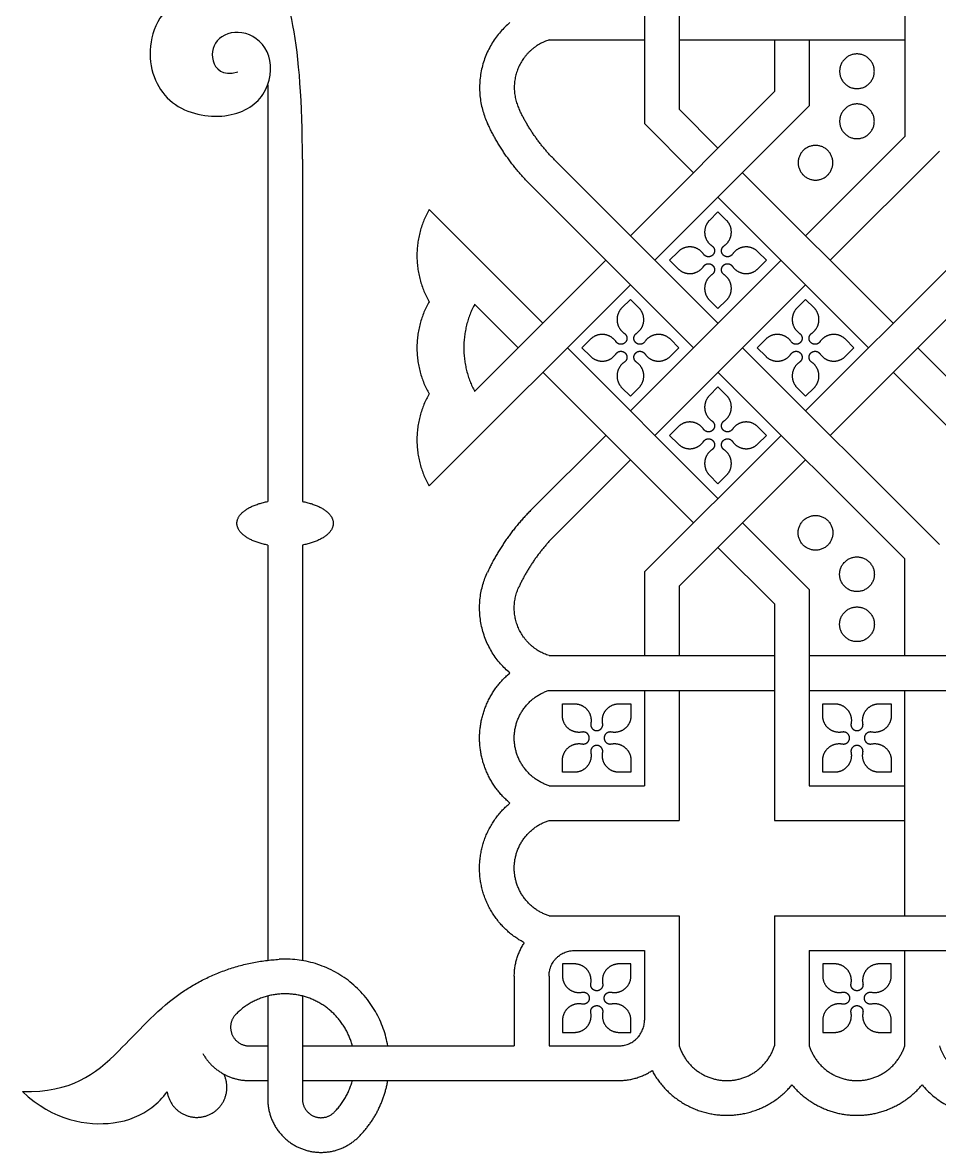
# Model space of a CAD drawing. Header units: millimetres. Extents: x -117 to 119, y -123 to 112.
# Drawn here: x 41.21 to 61.26, y 66.89 to 91.61 of the extents above; entities that cross this region are included whole.
import ezdxf

# ---------------------------------------------------------------- set-up
doc = ezdxf.new("R2010")
doc.units = ezdxf.units.MM
doc.header["$MEASUREMENT"] = 0
doc.layers.add('Layer 03', color=5, linetype='Continuous')

msp = doc.modelspace()

# ---------------------------------------------------------------- linework, layer by layer
at = {"layer": 'Layer 03'}
for p, q in [((55.569, 94.832), (55.569, 89.71)), ((54.81, 94.073), (54.81, 89.396)), ((60.501, 94.073), (60.501, 89.112)), ((52.723, 91.227), (54.81, 91.227)), ((55.569, 91.227), (60.501, 91.227)), ((57.655, 91.227), (57.655, 90.097)), ((58.414, 91.227), (58.414, 89.783)), ((46.573, 90.248), (46.573, 81.13)), ((57.655, 90.097), (54.503, 86.945)), ((58.414, 89.783), (55.04, 86.409)), ((55.882, 88.324), (54.81, 89.396)), ((60.501, 89.112), (58.334, 86.945)), ((61.259, 88.798), (58.87, 86.409)), ((47.332, 88.616), (47.332, 81.13)), ((56.418, 85.03), (52.856, 88.593)), ((55.882, 84.493), (52.319, 88.056)), ((59.712, 84.493), (56.418, 87.787)), ((52.588, 85.03), (50.101, 87.517)), ((56.418, 87.467), (56.232, 87.281)), ((56.605, 87.281), (56.418, 87.467)), ((55.546, 86.595), (55.359, 86.409)), ((57.477, 86.409), (57.291, 86.595)), ((53.967, 86.409), (51.097, 83.539)), ((57.797, 86.409), (54.503, 83.115)), ((55.359, 86.409), (55.546, 86.222)), ((57.291, 86.222), (57.477, 86.409)), ((61.514, 86.295), (58.334, 83.115)), ((54.503, 85.872), (50.101, 81.47)), ((58.334, 85.872), (55.04, 82.578)), ((54.503, 85.552), (54.317, 85.366)), ((54.689, 85.366), (54.503, 85.552)), ((56.232, 85.536), (56.418, 85.35)), ((56.418, 85.35), (56.605, 85.536)), ((58.334, 85.552), (58.147, 85.366)), ((58.52, 85.366), (58.334, 85.552)), ((61.829, 85.537), (58.87, 82.578)), ((52.051, 84.493), (51.097, 85.447)), ((53.63, 84.68), (53.444, 84.493)), ((55.562, 84.493), (55.376, 84.68)), ((57.461, 84.68), (57.275, 84.493)), ((59.392, 84.493), (59.206, 84.68)), ((56.418, 81.2), (53.125, 84.493)), ((53.444, 84.493), (53.63, 84.307)), ((55.376, 84.307), (55.562, 84.493)), ((61.259, 80.189), (56.955, 84.493)), ((57.275, 84.493), (57.461, 84.307)), ((59.206, 84.307), (59.392, 84.493)), ((55.882, 80.663), (52.588, 83.957)), ((60.501, 79.874), (56.418, 83.957)), ((61.514, 82.691), (60.249, 83.957)), ((54.317, 83.621), (54.503, 83.434)), ((54.503, 83.434), (54.689, 83.621)), ((56.418, 83.637), (56.232, 83.451)), ((56.605, 83.451), (56.418, 83.637)), ((58.147, 83.621), (58.334, 83.434)), ((58.334, 83.434), (58.52, 83.621)), ((53.967, 82.578), (52.319, 80.931)), ((57.797, 82.578), (54.81, 79.591)), ((55.546, 82.764), (55.359, 82.578)), ((55.359, 82.578), (55.546, 82.392)), ((57.477, 82.578), (57.291, 82.764)), ((57.291, 82.392), (57.477, 82.578)), ((54.503, 82.042), (52.856, 80.394)), ((56.232, 81.705), (56.418, 81.519)), ((56.418, 81.519), (56.605, 81.705)), ((58.414, 79.204), (56.955, 80.663)), ((46.573, 80.177), (46.573, 71.095)), ((47.332, 80.177), (47.332, 71.088)), ((57.655, 78.89), (56.418, 80.126)), ((60.501, 77.759), (60.501, 79.874)), ((54.81, 79.591), (54.81, 77.759)), ((55.569, 79.277), (55.569, 77.759)), ((58.414, 79.204), (58.414, 74.914)), ((57.655, 78.89), (57.655, 74.155)), ((52.723, 77.759), (57.655, 77.759)), ((58.414, 77.759), (63.883, 77.759)), ((52.723, 77), (57.655, 77)), ((54.81, 77), (54.81, 74.914)), ((55.569, 77), (55.569, 74.155)), ((58.414, 77), (63.568, 77)), ((60.501, 72.068), (60.501, 77)), ((53.018, 76.443), (53.018, 76.706)), ((53.018, 76.706), (53.281, 76.706)), ((54.252, 76.706), (54.515, 76.706)), ((54.515, 76.706), (54.515, 76.443)), ((58.709, 76.443), (58.709, 76.706)), ((58.709, 76.706), (58.972, 76.706)), ((59.943, 76.706), (60.206, 76.706)), ((60.206, 76.706), (60.206, 76.443)), ((53.018, 75.208), (53.018, 75.472)), ((54.515, 75.472), (54.515, 75.208)), ((58.709, 75.208), (58.709, 75.472)), ((60.206, 75.472), (60.206, 75.208)), ((53.281, 75.208), (53.018, 75.208)), ((54.515, 75.208), (54.252, 75.208)), ((58.972, 75.208), (58.709, 75.208)), ((60.206, 75.208), (59.943, 75.208)), ((52.723, 74.914), (54.81, 74.914)), ((58.414, 74.914), (60.501, 74.914)), ((52.723, 74.155), (55.569, 74.155)), ((57.655, 74.155), (60.501, 74.155)), ((52.723, 72.068), (55.569, 72.068)), ((55.569, 72.068), (55.569, 69.223)), ((57.655, 72.068), (62.777, 72.068)), ((57.655, 72.068), (57.655, 69.223)), ((53.284, 71.31), (54.81, 71.31)), ((54.81, 71.31), (54.81, 69.784)), ((58.414, 71.31), (58.414, 69.223)), ((58.414, 71.31), (63.091, 71.31)), ((60.501, 69.223), (60.501, 71.31)), ((53.281, 71.015), (53.018, 71.015)), ((53.018, 71.015), (53.018, 70.752)), ((54.515, 71.015), (54.252, 71.015)), ((54.515, 70.752), (54.515, 71.015)), ((58.972, 71.015), (58.709, 71.015)), ((58.709, 71.015), (58.709, 70.752)), ((60.206, 71.015), (59.943, 71.015)), ((60.206, 70.752), (60.206, 71.015)), ((51.964, 70.749), (51.964, 69.223)), ((52.723, 70.749), (52.723, 69.223)), ((46.573, 70.313), (46.573, 68.058)), ((47.332, 70.313), (47.332, 68.058)), ((53.018, 69.781), (53.018, 69.518)), ((54.515, 69.518), (54.515, 69.781)), ((58.709, 69.781), (58.709, 69.518)), ((60.206, 69.518), (60.206, 69.781)), ((53.018, 69.518), (53.281, 69.518)), ((54.252, 69.518), (54.515, 69.518)), ((58.709, 69.518), (58.972, 69.518)), ((59.943, 69.518), (60.206, 69.518)), ((46.167, 69.223), (46.573, 69.223)), ((47.332, 69.223), (51.964, 69.223)), ((52.723, 69.223), (54.249, 69.223)), ((46.167, 68.464), (46.573, 68.464)), ((47.332, 68.464), (54.249, 68.464))]:
    msp.add_line(p, q, dxfattribs=at)
for points in [[(56.418, 88.86), (55.569, 89.71)], [(60.249, 85.03), (56.955, 88.324)], [(61.829, 83.45), (60.785, 84.493)], [(58.334, 82.042), (55.569, 79.277)]]:
    msp.add_lwpolyline(points, dxfattribs=at)
for points in [[(47.332, 88.616), (47.332, 91.146), (46.723, 93.561), (45.004, 95.239), (42.817, 95.641), (41.588, 96.637), (41.605, 98.085), (42.125, 98.55)], [(44.874, 92.171), (44.26, 91.999), (43.789, 90.957), (44.36, 89.687), (45.716, 89.445), (46.593, 89.956), (46.719, 90.955), (46.099, 91.481), (45.427, 91.324), (45.278, 90.764), (45.573, 90.429), (45.916, 90.529)]]:
    msp.add_open_spline(points, degree=3, dxfattribs=at)
for points, weights in [([(51.869, 91.607), (50.777, 90.693), (51.378, 89.402)], [1, 0.793137417378, 1]), ([(52.856, 88.593), (52.361, 89.087), (52.066, 89.722)], [1, 0.984741546134, 1]), ([(52.319, 88.056), (51.73, 88.646), (51.378, 89.402)], [1, 0.984741727587, 1]), ([(50.101, 87.517), (49.529, 86.509), (50.101, 85.501)], [1, 0.869538439126, 1]), ([(50.101, 85.501), (49.529, 84.493), (50.101, 83.486)], [1, 0.869538439126, 1]), ([(51.097, 85.447), (50.591, 84.493), (51.097, 83.539)], [1, 0.883462291434, 1]), ([(50.101, 83.486), (49.529, 82.478), (50.101, 81.47)], [1, 0.869538439126, 1]), ([(52.319, 80.931), (51.73, 80.341), (51.378, 79.585)], [1, 0.984741727379, 1]), ([(52.856, 80.394), (52.361, 79.899), (52.066, 79.265)], [1, 0.984741546134, 1]), ([(51.869, 77.38), (50.777, 78.294), (51.378, 79.585)], [1, 0.793138783204, 1]), ([(51.964, 70.749), (51.964, 71.146), (52.183, 71.477)], [1, 0.957633463923, 1]), ([(52.723, 70.749), (52.723, 71.31), (53.284, 71.31)], [1, 0.707106781187, 1]), ([(44.599, 70.326), (45.595, 71.046), (46.822, 71.116)], [1, 0.959850691704, 1]), ([(49.197, 69.223), (48.857, 71.233), (46.822, 71.116)], [1, 0.744977165536, 1]), ([(54.249, 69.223), (54.81, 69.223), (54.81, 69.784)], [1, 0.707106781187, 1]), ([(45.151, 69.059), (45.484, 68.464), (46.167, 68.464)], [1, 0.862991827217, 1]), ([(48.025, 67.771), (48.318, 68.063), (48.422, 68.464)], [1, 0.964735621401, 1]), ([(48.562, 67.234), (49.076, 67.748), (49.197, 68.464)], [1, 0.952645596638, 1]), ([(54.249, 68.464), (54.646, 68.464), (54.977, 68.683)], [1, 0.957633463923, 1]), ([(60.88, 68.369), (62.002, 67.028), (63.407, 68.069)], [1, 0.72774698468, 1])]:
    msp.add_rational_spline(points, weights, degree=2, dxfattribs=at)
for points, weights, knots in [([(52.723, 91.227), (52.253, 91.076), (52.055, 90.623), (51.857, 90.17), (52.066, 89.722)], [1, 0.911593333452, 1, 0.911593333452, 1], [0, 0, 0, 2.448095, 2.448095, 4.89619, 4.89619, 4.89619]), ([(59.837, 90.542), (59.837, 90.163), (59.457, 90.163), (59.078, 90.163), (59.078, 90.542), (59.078, 90.921), (59.457, 90.921), (59.837, 90.921), (59.837, 90.542)], [1, 0.707106781187, 1, 0.707106781187, 1, 0.707106781187, 1, 0.707106781187, 1], [0, 0, 0, 1.570796, 1.570796, 3.141593, 3.141593, 4.712389, 4.712389, 6.283185, 6.283185, 6.283185]), ([(59.837, 89.448), (59.837, 89.068), (59.457, 89.068), (59.078, 89.068), (59.078, 89.448), (59.078, 89.827), (59.457, 89.827), (59.837, 89.827), (59.837, 89.448)], [1, 0.707106781187, 1, 0.707106781187, 1, 0.707106781187, 1, 0.707106781187, 1], [0, 0, 0, 1.570796, 1.570796, 3.141593, 3.141593, 4.712389, 4.712389, 6.283185, 6.283185, 6.283185]), ([(58.93, 88.541), (58.93, 88.162), (58.551, 88.162), (58.171, 88.162), (58.171, 88.541), (58.171, 88.92), (58.551, 88.92), (58.93, 88.92), (58.93, 88.541)], [1, 0.707106781187, 1, 0.707106781187, 1, 0.707106781187, 1, 0.707106781187, 1], [0, 0, 0, 1.570796, 1.570796, 3.141593, 3.141593, 4.712389, 4.712389, 6.283185, 6.283185, 6.283185]), ([(56.232, 87.281), (56.112, 87.161), (56.128, 86.991), (56.144, 86.821), (56.285, 86.725)], [1, 0.904863889332, 1, 0.904863889332, 1], [31.693684, 31.693684, 31.693684, 32.50269, 32.50269, 33.311695, 33.311695, 33.311695]), ([(56.552, 86.725), (56.693, 86.821), (56.709, 86.991), (56.725, 87.161), (56.605, 87.281)], [1, 0.904863889332, 1, 0.904863889332, 1], [28.739447, 28.739447, 28.739447, 29.548452, 29.548452, 30.357457, 30.357457, 30.357457]), ([(56.102, 86.542), (56.006, 86.683), (55.836, 86.699), (55.666, 86.715), (55.546, 86.595)], [1, 0.904854530768, 1, 0.904854530768, 1], [34.487142, 34.487142, 34.487142, 35.296228, 35.296228, 36.105314, 36.105314, 36.105314]), ([(56.285, 86.725), (56.336, 86.69), (56.342, 86.629), (56.348, 86.567), (56.304, 86.523), (56.26, 86.479), (56.198, 86.485), (56.137, 86.491), (56.102, 86.542)], [1, 0.904841645653, 1, 0.904841645653, 1, 0.904841645653, 1, 0.904841645653, 1], [33.311695, 33.311695, 33.311695, 33.605557, 33.605557, 33.899418, 33.899418, 34.19328, 34.19328, 34.487142, 34.487142, 34.487142]), ([(56.735, 86.542), (56.7, 86.491), (56.638, 86.485), (56.577, 86.479), (56.533, 86.523), (56.489, 86.567), (56.495, 86.629), (56.501, 86.69), (56.552, 86.725)], [1, 0.904841645653, 1, 0.904841645653, 1, 0.904841645653, 1, 0.904841645653, 1], [27.564, 27.564, 27.564, 27.857861, 27.857861, 28.151723, 28.151723, 28.445585, 28.445585, 28.739447, 28.739447, 28.739447]), ([(57.291, 86.595), (57.17, 86.715), (57.001, 86.699), (56.831, 86.683), (56.735, 86.542)], [1, 0.904854530768, 1, 0.904854530768, 1], [25.945827, 25.945827, 25.945827, 26.754913, 26.754913, 27.564, 27.564, 27.564]), ([(55.546, 86.222), (55.666, 86.102), (55.836, 86.118), (56.006, 86.134), (56.102, 86.275)], [1, 0.904854530768, 1, 0.904854530768, 1], [37.441541, 37.441541, 37.441541, 38.250627, 38.250627, 39.059714, 39.059714, 39.059714]), ([(56.102, 86.275), (56.137, 86.326), (56.198, 86.332), (56.26, 86.338), (56.304, 86.294), (56.348, 86.25), (56.342, 86.188), (56.336, 86.127), (56.285, 86.092)], [1, 0.904841645653, 1, 0.904841645653, 1, 0.904841645653, 1, 0.904841645653, 1], [39.059714, 39.059714, 39.059714, 39.353575, 39.353575, 39.647437, 39.647437, 39.941299, 39.941299, 40.235161, 40.235161, 40.235161]), ([(56.552, 86.092), (56.501, 86.127), (56.495, 86.188), (56.489, 86.25), (56.533, 86.294), (56.577, 86.338), (56.638, 86.332), (56.7, 86.326), (56.735, 86.275)], [1, 0.904841645653, 1, 0.904841645653, 1, 0.904841645653, 1, 0.904841645653, 1], [21.815981, 21.815981, 21.815981, 22.109843, 22.109843, 22.403704, 22.403704, 22.697566, 22.697566, 22.991428, 22.991428, 22.991428]), ([(56.735, 86.275), (56.831, 86.134), (57.001, 86.118), (57.17, 86.102), (57.291, 86.222)], [1, 0.904854530768, 1, 0.904854530768, 1], [22.991428, 22.991428, 22.991428, 23.800514, 23.800514, 24.6096, 24.6096, 24.6096]), ([(56.285, 86.092), (56.144, 85.996), (56.128, 85.826), (56.112, 85.656), (56.232, 85.536)], [1, 0.904863889332, 1, 0.904863889332, 1], [40.235161, 40.235161, 40.235161, 41.044166, 41.044166, 41.853171, 41.853171, 41.853171]), ([(56.605, 85.536), (56.725, 85.656), (56.709, 85.826), (56.693, 85.996), (56.552, 86.092)], [1, 0.904863889332, 1, 0.904863889332, 1], [20.19797, 20.19797, 20.19797, 21.006976, 21.006976, 21.815981, 21.815981, 21.815981]), ([(54.317, 85.366), (54.196, 85.246), (54.212, 85.076), (54.228, 84.906), (54.369, 84.81)], [1, 0.904863889332, 1, 0.904863889332, 1], [31.693684, 31.693684, 31.693684, 32.50269, 32.50269, 33.311695, 33.311695, 33.311695]), ([(54.637, 84.81), (54.778, 84.906), (54.794, 85.076), (54.81, 85.246), (54.689, 85.366)], [1, 0.904863889332, 1, 0.904863889332, 1], [28.739447, 28.739447, 28.739447, 29.548452, 29.548452, 30.357457, 30.357457, 30.357457]), ([(58.147, 85.366), (58.027, 85.246), (58.043, 85.076), (58.059, 84.906), (58.2, 84.81)], [1, 0.904863889332, 1, 0.904863889332, 1], [31.693684, 31.693684, 31.693684, 32.50269, 32.50269, 33.311695, 33.311695, 33.311695]), ([(58.467, 84.81), (58.608, 84.906), (58.624, 85.076), (58.64, 85.246), (58.52, 85.366)], [1, 0.904863889332, 1, 0.904863889332, 1], [28.739447, 28.739447, 28.739447, 29.548452, 29.548452, 30.357457, 30.357457, 30.357457]), ([(54.187, 84.627), (54.091, 84.768), (53.921, 84.784), (53.751, 84.8), (53.63, 84.68)], [1, 0.904854530768, 1, 0.904854530768, 1], [34.487142, 34.487142, 34.487142, 35.296228, 35.296228, 36.105314, 36.105314, 36.105314]), ([(54.369, 84.81), (54.421, 84.775), (54.427, 84.713), (54.432, 84.652), (54.389, 84.608), (54.345, 84.564), (54.283, 84.57), (54.221, 84.576), (54.187, 84.627)], [1, 0.904841645654, 1, 0.904841645654, 1, 0.904841645654, 1, 0.904841645654, 1], [33.311695, 33.311695, 33.311695, 33.605557, 33.605557, 33.899418, 33.899418, 34.19328, 34.19328, 34.487142, 34.487142, 34.487142]), ([(54.82, 84.627), (54.785, 84.576), (54.723, 84.57), (54.662, 84.564), (54.618, 84.608), (54.574, 84.652), (54.58, 84.713), (54.586, 84.775), (54.637, 84.81)], [1, 0.904841645653, 1, 0.904841645653, 1, 0.904841645653, 1, 0.904841645653, 1], [27.564, 27.564, 27.564, 27.857861, 27.857861, 28.151723, 28.151723, 28.445585, 28.445585, 28.739447, 28.739447, 28.739447]), ([(55.376, 84.68), (55.255, 84.8), (55.085, 84.784), (54.916, 84.768), (54.82, 84.627)], [1, 0.904854530768, 1, 0.904854530768, 1], [25.945827, 25.945827, 25.945827, 26.754913, 26.754913, 27.564, 27.564, 27.564]), ([(58.017, 84.627), (57.921, 84.768), (57.751, 84.784), (57.581, 84.8), (57.461, 84.68)], [1, 0.904854530768, 1, 0.904854530768, 1], [34.487142, 34.487142, 34.487142, 35.296228, 35.296228, 36.105314, 36.105314, 36.105314]), ([(58.2, 84.81), (58.251, 84.775), (58.257, 84.713), (58.263, 84.652), (58.219, 84.608), (58.175, 84.564), (58.113, 84.57), (58.052, 84.576), (58.017, 84.627)], [1, 0.904841645654, 1, 0.904841645654, 1, 0.904841645654, 1, 0.904841645654, 1], [33.311695, 33.311695, 33.311695, 33.605557, 33.605557, 33.899418, 33.899418, 34.19328, 34.19328, 34.487142, 34.487142, 34.487142]), ([(58.65, 84.627), (58.615, 84.576), (58.554, 84.57), (58.492, 84.564), (58.448, 84.608), (58.404, 84.652), (58.41, 84.713), (58.416, 84.775), (58.467, 84.81)], [1, 0.904841645653, 1, 0.904841645653, 1, 0.904841645653, 1, 0.904841645653, 1], [27.564, 27.564, 27.564, 27.857861, 27.857861, 28.151723, 28.151723, 28.445585, 28.445585, 28.739447, 28.739447, 28.739447]), ([(59.206, 84.68), (59.086, 84.8), (58.916, 84.784), (58.746, 84.768), (58.65, 84.627)], [1, 0.904854530768, 1, 0.904854530768, 1], [25.945827, 25.945827, 25.945827, 26.754913, 26.754913, 27.564, 27.564, 27.564]), ([(53.63, 84.307), (53.751, 84.187), (53.921, 84.203), (54.091, 84.219), (54.187, 84.36)], [1, 0.904854530768, 1, 0.904854530768, 1], [37.441541, 37.441541, 37.441541, 38.250627, 38.250627, 39.059714, 39.059714, 39.059714]), ([(54.187, 84.36), (54.221, 84.411), (54.283, 84.417), (54.345, 84.423), (54.389, 84.379), (54.432, 84.335), (54.427, 84.273), (54.421, 84.212), (54.369, 84.177)], [1, 0.904841645654, 1, 0.904841645654, 1, 0.904841645654, 1, 0.904841645654, 1], [39.059714, 39.059714, 39.059714, 39.353575, 39.353575, 39.647437, 39.647437, 39.941299, 39.941299, 40.235161, 40.235161, 40.235161]), ([(54.637, 84.177), (54.586, 84.212), (54.58, 84.273), (54.574, 84.335), (54.618, 84.379), (54.662, 84.423), (54.723, 84.417), (54.785, 84.411), (54.82, 84.36)], [1, 0.904841645654, 1, 0.904841645654, 1, 0.904841645654, 1, 0.904841645654, 1], [21.815981, 21.815981, 21.815981, 22.109843, 22.109843, 22.403704, 22.403704, 22.697566, 22.697566, 22.991428, 22.991428, 22.991428]), ([(54.82, 84.36), (54.916, 84.219), (55.085, 84.203), (55.255, 84.187), (55.376, 84.307)], [1, 0.904854530768, 1, 0.904854530768, 1], [22.991428, 22.991428, 22.991428, 23.800514, 23.800514, 24.6096, 24.6096, 24.6096]), ([(57.461, 84.307), (57.581, 84.187), (57.751, 84.203), (57.921, 84.219), (58.017, 84.36)], [1, 0.904854530768, 1, 0.904854530768, 1], [37.441541, 37.441541, 37.441541, 38.250627, 38.250627, 39.059714, 39.059714, 39.059714]), ([(58.017, 84.36), (58.052, 84.411), (58.113, 84.417), (58.175, 84.423), (58.219, 84.379), (58.263, 84.335), (58.257, 84.273), (58.251, 84.212), (58.2, 84.177)], [1, 0.904841645654, 1, 0.904841645654, 1, 0.904841645654, 1, 0.904841645654, 1], [39.059714, 39.059714, 39.059714, 39.353575, 39.353575, 39.647437, 39.647437, 39.941299, 39.941299, 40.235161, 40.235161, 40.235161]), ([(58.467, 84.177), (58.416, 84.212), (58.41, 84.273), (58.404, 84.335), (58.448, 84.379), (58.492, 84.423), (58.554, 84.417), (58.615, 84.411), (58.65, 84.36)], [1, 0.904841645653, 1, 0.904841645653, 1, 0.904841645653, 1, 0.904841645653, 1], [21.815981, 21.815981, 21.815981, 22.109843, 22.109843, 22.403704, 22.403704, 22.697566, 22.697566, 22.991428, 22.991428, 22.991428]), ([(58.65, 84.36), (58.746, 84.219), (58.916, 84.203), (59.086, 84.187), (59.206, 84.307)], [1, 0.904854530768, 1, 0.904854530768, 1], [22.991428, 22.991428, 22.991428, 23.800514, 23.800514, 24.6096, 24.6096, 24.6096]), ([(54.369, 84.177), (54.228, 84.081), (54.212, 83.911), (54.196, 83.741), (54.317, 83.621)], [1, 0.904863889332, 1, 0.904863889332, 1], [40.235161, 40.235161, 40.235161, 41.044166, 41.044166, 41.853171, 41.853171, 41.853171]), ([(54.689, 83.621), (54.81, 83.741), (54.794, 83.911), (54.778, 84.081), (54.637, 84.177)], [1, 0.904863889332, 1, 0.904863889332, 1], [20.19797, 20.19797, 20.19797, 21.006976, 21.006976, 21.815981, 21.815981, 21.815981]), ([(58.2, 84.177), (58.059, 84.081), (58.043, 83.911), (58.027, 83.741), (58.147, 83.621)], [1, 0.904863889332, 1, 0.904863889332, 1], [40.235161, 40.235161, 40.235161, 41.044166, 41.044166, 41.853171, 41.853171, 41.853171]), ([(58.52, 83.621), (58.64, 83.741), (58.624, 83.911), (58.608, 84.081), (58.467, 84.177)], [1, 0.904863889332, 1, 0.904863889332, 1], [20.19797, 20.19797, 20.19797, 21.006976, 21.006976, 21.815981, 21.815981, 21.815981]), ([(56.232, 83.451), (56.112, 83.33), (56.128, 83.161), (56.144, 82.991), (56.285, 82.895)], [1, 0.904863889332, 1, 0.904863889332, 1], [31.693684, 31.693684, 31.693684, 32.50269, 32.50269, 33.311695, 33.311695, 33.311695]), ([(56.552, 82.895), (56.693, 82.991), (56.709, 83.161), (56.725, 83.33), (56.605, 83.451)], [1, 0.904863889332, 1, 0.904863889332, 1], [28.739447, 28.739447, 28.739447, 29.548452, 29.548452, 30.357457, 30.357457, 30.357457]), ([(56.102, 82.712), (56.006, 82.853), (55.836, 82.869), (55.666, 82.885), (55.546, 82.764)], [1, 0.904854530768, 1, 0.904854530768, 1], [34.487142, 34.487142, 34.487142, 35.296228, 35.296228, 36.105314, 36.105314, 36.105314]), ([(56.285, 82.895), (56.336, 82.86), (56.342, 82.798), (56.348, 82.737), (56.304, 82.693), (56.26, 82.649), (56.198, 82.655), (56.137, 82.661), (56.102, 82.712)], [1, 0.904841645653, 1, 0.904841645653, 1, 0.904841645653, 1, 0.904841645653, 1], [33.311695, 33.311695, 33.311695, 33.605557, 33.605557, 33.899418, 33.899418, 34.19328, 34.19328, 34.487142, 34.487142, 34.487142]), ([(56.735, 82.712), (56.7, 82.661), (56.638, 82.655), (56.577, 82.649), (56.533, 82.693), (56.489, 82.737), (56.495, 82.798), (56.501, 82.86), (56.552, 82.895)], [1, 0.904841645653, 1, 0.904841645653, 1, 0.904841645653, 1, 0.904841645653, 1], [27.564, 27.564, 27.564, 27.857861, 27.857861, 28.151723, 28.151723, 28.445585, 28.445585, 28.739447, 28.739447, 28.739447]), ([(57.291, 82.764), (57.17, 82.885), (57.001, 82.869), (56.831, 82.853), (56.735, 82.712)], [1, 0.904854530768, 1, 0.904854530768, 1], [25.945827, 25.945827, 25.945827, 26.754913, 26.754913, 27.564, 27.564, 27.564]), ([(55.546, 82.392), (55.666, 82.271), (55.836, 82.287), (56.006, 82.303), (56.102, 82.445)], [1, 0.904854530768, 1, 0.904854530768, 1], [37.441541, 37.441541, 37.441541, 38.250627, 38.250627, 39.059714, 39.059714, 39.059714]), ([(56.102, 82.445), (56.137, 82.496), (56.198, 82.502), (56.26, 82.507), (56.304, 82.464), (56.348, 82.42), (56.342, 82.358), (56.336, 82.296), (56.285, 82.262)], [1, 0.904841645653, 1, 0.904841645653, 1, 0.904841645653, 1, 0.904841645653, 1], [39.059714, 39.059714, 39.059714, 39.353575, 39.353575, 39.647437, 39.647437, 39.941299, 39.941299, 40.235161, 40.235161, 40.235161]), ([(56.552, 82.262), (56.501, 82.296), (56.495, 82.358), (56.489, 82.42), (56.533, 82.464), (56.577, 82.507), (56.638, 82.502), (56.7, 82.496), (56.735, 82.445)], [1, 0.904841645653, 1, 0.904841645653, 1, 0.904841645653, 1, 0.904841645653, 1], [21.815981, 21.815981, 21.815981, 22.109843, 22.109843, 22.403704, 22.403704, 22.697566, 22.697566, 22.991428, 22.991428, 22.991428]), ([(56.735, 82.445), (56.831, 82.303), (57.001, 82.287), (57.17, 82.271), (57.291, 82.392)], [1, 0.904854530768, 1, 0.904854530768, 1], [22.991428, 22.991428, 22.991428, 23.800514, 23.800514, 24.6096, 24.6096, 24.6096]), ([(56.285, 82.262), (56.144, 82.166), (56.128, 81.996), (56.112, 81.826), (56.232, 81.705)], [1, 0.904863889332, 1, 0.904863889332, 1], [40.235161, 40.235161, 40.235161, 41.044166, 41.044166, 41.853171, 41.853171, 41.853171]), ([(56.605, 81.705), (56.725, 81.826), (56.709, 81.996), (56.693, 82.166), (56.552, 82.262)], [1, 0.904863889332, 1, 0.904863889332, 1], [20.19797, 20.19797, 20.19797, 21.006976, 21.006976, 21.815981, 21.815981, 21.815981]), ([(46.573, 80.177), (45.899, 80.303), (45.899, 80.654), (45.899, 81.004), (46.573, 81.13)], [0.891777063673, 0.77873542937, 1, 0.77873542937, 0.891777063673], [8.238129, 8.238129, 8.238129, 9.424778, 9.424778, 10.611427, 10.611427, 10.611427]), ([(47.332, 81.13), (48.006, 81.004), (48.006, 80.654), (48.006, 80.303), (47.332, 80.177)], [0.891777063673, 0.77873542937, 1, 0.77873542937, 0.891777063673], [5.096536, 5.096536, 5.096536, 6.283185, 6.283185, 7.469835, 7.469835, 7.469835]), ([(58.93, 80.446), (58.93, 80.825), (58.551, 80.825), (58.171, 80.825), (58.171, 80.446), (58.171, 80.066), (58.551, 80.066), (58.93, 80.066), (58.93, 80.446)], [1, 0.707106781187, 1, 0.707106781187, 1, 0.707106781187, 1, 0.707106781187, 1], [0, 0, 0, 1.570796, 1.570796, 3.141593, 3.141593, 4.712389, 4.712389, 6.283185, 6.283185, 6.283185]), ([(59.837, 79.539), (59.837, 79.919), (59.457, 79.919), (59.078, 79.919), (59.078, 79.539), (59.078, 79.16), (59.457, 79.16), (59.837, 79.16), (59.837, 79.539)], [1, 0.707106781187, 1, 0.707106781187, 1, 0.707106781187, 1, 0.707106781187, 1], [0, 0, 0, 1.570796, 1.570796, 3.141593, 3.141593, 4.712389, 4.712389, 6.283185, 6.283185, 6.283185]), ([(52.723, 77.759), (52.253, 77.911), (52.055, 78.364), (51.857, 78.817), (52.066, 79.265)], [1, 0.911594131794, 1, 0.911594131794, 1], [0, 0, 0, 2.448084, 2.448084, 4.896168, 4.896168, 4.896168]), ([(59.837, 78.445), (59.837, 78.824), (59.457, 78.824), (59.078, 78.824), (59.078, 78.445), (59.078, 78.065), (59.457, 78.065), (59.837, 78.065), (59.837, 78.445)], [1, 0.707106781187, 1, 0.707106781187, 1, 0.707106781187, 1, 0.707106781187, 1], [0, 0, 0, 1.570796, 1.570796, 3.141593, 3.141593, 4.712389, 4.712389, 6.283185, 6.283185, 6.283185]), ([(51.869, 74.534), (51.205, 75.091), (51.205, 75.957), (51.205, 76.824), (51.869, 77.38)], [1, 0.905997839944, 1, 0.905997839944, 1], [1.11212, 1.11212, 1.11212, 3.637718, 3.637718, 6.163316, 6.163316, 6.163316]), ([(52.723, 74.914), (51.963, 75.159), (51.963, 75.957), (51.963, 76.756), (52.723, 77)], [1, 0.808308952404, 1, 0.808308952404, 1], [0, 0, 0, 3.637718, 3.637718, 7.275437, 7.275437, 7.275437]), ([(53.281, 76.706), (53.452, 76.706), (53.56, 76.575), (53.669, 76.443), (53.637, 76.276)], [1, 0.904854530768, 1, 0.904854530768, 1], [37.441541, 37.441541, 37.441541, 38.250627, 38.250627, 39.059714, 39.059714, 39.059714]), ([(53.896, 76.276), (53.864, 76.443), (53.973, 76.575), (54.081, 76.706), (54.252, 76.706)], [1, 0.904863889332, 1, 0.904863889332, 1], [40.235161, 40.235161, 40.235161, 41.044166, 41.044166, 41.853171, 41.853171, 41.853171]), ([(58.972, 76.706), (59.142, 76.706), (59.251, 76.575), (59.36, 76.443), (59.328, 76.276)], [1, 0.904854530768, 1, 0.904854530768, 1], [37.441541, 37.441541, 37.441541, 38.250627, 38.250627, 39.059714, 39.059714, 39.059714]), ([(59.587, 76.276), (59.555, 76.443), (59.664, 76.575), (59.772, 76.706), (59.943, 76.706)], [1, 0.904863889332, 1, 0.904863889332, 1], [40.235161, 40.235161, 40.235161, 41.044166, 41.044166, 41.853171, 41.853171, 41.853171]), ([(53.448, 76.087), (53.281, 76.055), (53.149, 76.163), (53.018, 76.272), (53.018, 76.443)], [1, 0.904854530768, 1, 0.904854530768, 1], [34.487142, 34.487142, 34.487142, 35.296228, 35.296228, 36.105314, 36.105314, 36.105314]), ([(54.515, 76.443), (54.515, 76.272), (54.384, 76.163), (54.253, 76.055), (54.085, 76.087)], [1, 0.904863889332, 1, 0.904863889332, 1], [20.19797, 20.19797, 20.19797, 21.006976, 21.006976, 21.815981, 21.815981, 21.815981]), ([(59.139, 76.087), (58.971, 76.055), (58.84, 76.163), (58.709, 76.272), (58.709, 76.443)], [1, 0.904854530768, 1, 0.904854530768, 1], [34.487142, 34.487142, 34.487142, 35.296228, 35.296228, 36.105314, 36.105314, 36.105314]), ([(60.206, 76.443), (60.206, 76.272), (60.075, 76.163), (59.943, 76.055), (59.776, 76.087)], [1, 0.904863889332, 1, 0.904863889332, 1], [20.19797, 20.19797, 20.19797, 21.006976, 21.006976, 21.815981, 21.815981, 21.815981]), ([(53.637, 76.276), (53.626, 76.215), (53.665, 76.167), (53.705, 76.119), (53.767, 76.119), (53.829, 76.119), (53.868, 76.167), (53.908, 76.215), (53.896, 76.276)], [1, 0.904841645654, 1, 0.904841645654, 1, 0.904841645654, 1, 0.904841645654, 1], [39.059714, 39.059714, 39.059714, 39.353575, 39.353575, 39.647437, 39.647437, 39.941299, 39.941299, 40.235161, 40.235161, 40.235161]), ([(59.328, 76.276), (59.316, 76.215), (59.356, 76.167), (59.395, 76.119), (59.457, 76.119), (59.519, 76.119), (59.559, 76.167), (59.598, 76.215), (59.587, 76.276)], [1, 0.904841645653, 1, 0.904841645653, 1, 0.904841645653, 1, 0.904841645653, 1], [39.059714, 39.059714, 39.059714, 39.353575, 39.353575, 39.647437, 39.647437, 39.941299, 39.941299, 40.235161, 40.235161, 40.235161]), ([(53.448, 75.828), (53.509, 75.816), (53.557, 75.856), (53.604, 75.895), (53.604, 75.957), (53.604, 76.019), (53.557, 76.059), (53.509, 76.098), (53.448, 76.087)], [1, 0.904841645654, 1, 0.904841645654, 1, 0.904841645654, 1, 0.904841645654, 1], [33.311695, 33.311695, 33.311695, 33.605557, 33.605557, 33.899418, 33.899418, 34.19328, 34.19328, 34.487142, 34.487142, 34.487142]), ([(54.085, 76.087), (54.024, 76.098), (53.976, 76.059), (53.929, 76.019), (53.929, 75.957), (53.929, 75.895), (53.976, 75.856), (54.024, 75.816), (54.085, 75.828)], [1, 0.904841645654, 1, 0.904841645654, 1, 0.904841645654, 1, 0.904841645654, 1], [21.815981, 21.815981, 21.815981, 22.109843, 22.109843, 22.403704, 22.403704, 22.697566, 22.697566, 22.991428, 22.991428, 22.991428]), ([(59.139, 75.828), (59.2, 75.816), (59.248, 75.856), (59.295, 75.895), (59.295, 75.957), (59.295, 76.019), (59.248, 76.059), (59.2, 76.098), (59.139, 76.087)], [1, 0.904841645654, 1, 0.904841645654, 1, 0.904841645654, 1, 0.904841645654, 1], [33.311695, 33.311695, 33.311695, 33.605557, 33.605557, 33.899418, 33.899418, 34.19328, 34.19328, 34.487142, 34.487142, 34.487142]), ([(59.776, 76.087), (59.715, 76.098), (59.667, 76.059), (59.619, 76.019), (59.619, 75.957), (59.619, 75.895), (59.667, 75.856), (59.715, 75.816), (59.776, 75.828)], [1, 0.904841645654, 1, 0.904841645654, 1, 0.904841645654, 1, 0.904841645654, 1], [21.815981, 21.815981, 21.815981, 22.109843, 22.109843, 22.403704, 22.403704, 22.697566, 22.697566, 22.991428, 22.991428, 22.991428]), ([(53.018, 75.472), (53.018, 75.642), (53.149, 75.751), (53.281, 75.86), (53.448, 75.828)], [1, 0.904863889332, 1, 0.904863889332, 1], [31.693684, 31.693684, 31.693684, 32.50269, 32.50269, 33.311695, 33.311695, 33.311695]), ([(53.637, 75.639), (53.669, 75.471), (53.56, 75.34), (53.452, 75.208), (53.281, 75.208)], [1, 0.904863889332, 1, 0.904863889332, 1], [28.739447, 28.739447, 28.739447, 29.548452, 29.548452, 30.357457, 30.357457, 30.357457]), ([(53.896, 75.639), (53.908, 75.7), (53.868, 75.747), (53.829, 75.795), (53.767, 75.795), (53.705, 75.795), (53.665, 75.747), (53.626, 75.7), (53.637, 75.639)], [1, 0.904841645653, 1, 0.904841645653, 1, 0.904841645653, 1, 0.904841645653, 1], [27.564, 27.564, 27.564, 27.857861, 27.857861, 28.151723, 28.151723, 28.445585, 28.445585, 28.739447, 28.739447, 28.739447]), ([(54.252, 75.208), (54.081, 75.208), (53.973, 75.34), (53.864, 75.471), (53.896, 75.639)], [1, 0.904854530768, 1, 0.904854530768, 1], [25.945827, 25.945827, 25.945827, 26.754913, 26.754913, 27.564, 27.564, 27.564]), ([(54.085, 75.828), (54.253, 75.86), (54.384, 75.751), (54.515, 75.642), (54.515, 75.472)], [1, 0.904854530768, 1, 0.904854530768, 1], [22.991428, 22.991428, 22.991428, 23.800514, 23.800514, 24.6096, 24.6096, 24.6096]), ([(58.709, 75.472), (58.709, 75.642), (58.84, 75.751), (58.971, 75.86), (59.139, 75.828)], [1, 0.904863889332, 1, 0.904863889332, 1], [31.693684, 31.693684, 31.693684, 32.50269, 32.50269, 33.311695, 33.311695, 33.311695]), ([(59.328, 75.639), (59.36, 75.471), (59.251, 75.34), (59.142, 75.208), (58.972, 75.208)], [1, 0.904863889332, 1, 0.904863889332, 1], [28.739447, 28.739447, 28.739447, 29.548452, 29.548452, 30.357457, 30.357457, 30.357457]), ([(59.587, 75.639), (59.598, 75.7), (59.559, 75.747), (59.519, 75.795), (59.457, 75.795), (59.395, 75.795), (59.356, 75.747), (59.316, 75.7), (59.328, 75.639)], [1, 0.904841645653, 1, 0.904841645653, 1, 0.904841645653, 1, 0.904841645653, 1], [27.564, 27.564, 27.564, 27.857861, 27.857861, 28.151723, 28.151723, 28.445585, 28.445585, 28.739447, 28.739447, 28.739447]), ([(59.943, 75.208), (59.772, 75.208), (59.664, 75.34), (59.555, 75.471), (59.587, 75.639)], [1, 0.904854530768, 1, 0.904854530768, 1], [25.945827, 25.945827, 25.945827, 26.754913, 26.754913, 27.564, 27.564, 27.564]), ([(59.776, 75.828), (59.943, 75.86), (60.075, 75.751), (60.206, 75.642), (60.206, 75.472)], [1, 0.904854530768, 1, 0.904854530768, 1], [22.991428, 22.991428, 22.991428, 23.800514, 23.800514, 24.6096, 24.6096, 24.6096]), ([(52.183, 71.477), (51.315, 71.942), (51.214, 72.922), (51.114, 73.902), (51.869, 74.534)], [1, 0.883155390716, 1, 0.883155390716, 1], [1.235401, 1.235401, 1.235401, 6.009767, 6.009767, 10.784132, 10.784132, 10.784132]), ([(52.723, 72.068), (51.963, 72.313), (51.963, 73.112), (51.963, 73.91), (52.723, 74.155)], [1, 0.808308952404, 1, 0.808308952404, 1], [0, 0, 0, 3.637718, 3.637718, 7.275437, 7.275437, 7.275437]), ([(53.637, 70.585), (53.669, 70.752), (53.56, 70.884), (53.452, 71.015), (53.281, 71.015)], [1, 0.904863889332, 1, 0.904863889332, 1], [28.739447, 28.739447, 28.739447, 29.548452, 29.548452, 30.357457, 30.357457, 30.357457]), ([(54.252, 71.015), (54.081, 71.015), (53.973, 70.884), (53.864, 70.752), (53.896, 70.585)], [1, 0.904854530768, 1, 0.904854530768, 1], [25.945827, 25.945827, 25.945827, 26.754913, 26.754913, 27.564, 27.564, 27.564]), ([(59.328, 70.585), (59.36, 70.752), (59.251, 70.884), (59.142, 71.015), (58.972, 71.015)], [1, 0.904863889332, 1, 0.904863889332, 1], [28.739447, 28.739447, 28.739447, 29.548452, 29.548452, 30.357457, 30.357457, 30.357457]), ([(59.943, 71.015), (59.772, 71.015), (59.664, 70.884), (59.555, 70.752), (59.587, 70.585)], [1, 0.904854530768, 1, 0.904854530768, 1], [25.945827, 25.945827, 25.945827, 26.754913, 26.754913, 27.564, 27.564, 27.564]), ([(53.018, 70.752), (53.018, 70.581), (53.149, 70.473), (53.281, 70.364), (53.448, 70.396)], [1, 0.904863889332, 1, 0.904863889332, 1], [31.693684, 31.693684, 31.693684, 32.50269, 32.50269, 33.311695, 33.311695, 33.311695]), ([(54.085, 70.396), (54.253, 70.364), (54.384, 70.473), (54.515, 70.581), (54.515, 70.752)], [1, 0.904854530768, 1, 0.904854530768, 1], [22.991428, 22.991428, 22.991428, 23.800514, 23.800514, 24.6096, 24.6096, 24.6096]), ([(58.709, 70.752), (58.709, 70.581), (58.84, 70.473), (58.971, 70.364), (59.139, 70.396)], [1, 0.904863889332, 1, 0.904863889332, 1], [31.693684, 31.693684, 31.693684, 32.50269, 32.50269, 33.311695, 33.311695, 33.311695]), ([(59.776, 70.396), (59.943, 70.364), (60.075, 70.473), (60.206, 70.581), (60.206, 70.752)], [1, 0.904854530768, 1, 0.904854530768, 1], [22.991428, 22.991428, 22.991428, 23.800514, 23.800514, 24.6096, 24.6096, 24.6096]), ([(53.896, 70.585), (53.908, 70.524), (53.868, 70.476), (53.829, 70.428), (53.767, 70.428), (53.705, 70.428), (53.665, 70.476), (53.626, 70.524), (53.637, 70.585)], [1, 0.904841645653, 1, 0.904841645653, 1, 0.904841645653, 1, 0.904841645653, 1], [27.564, 27.564, 27.564, 27.857861, 27.857861, 28.151723, 28.151723, 28.445585, 28.445585, 28.739447, 28.739447, 28.739447]), ([(59.587, 70.585), (59.598, 70.524), (59.559, 70.476), (59.519, 70.428), (59.457, 70.428), (59.395, 70.428), (59.356, 70.476), (59.316, 70.524), (59.328, 70.585)], [1, 0.904841645653, 1, 0.904841645653, 1, 0.904841645653, 1, 0.904841645653, 1], [27.564, 27.564, 27.564, 27.857861, 27.857861, 28.151723, 28.151723, 28.445585, 28.445585, 28.739447, 28.739447, 28.739447]), ([(48.422, 69.223), (48.201, 70.076), (47.352, 70.308), (46.502, 70.54), (45.879, 69.917)], [1, 0.864883323245, 1, 0.864883323245, 1], [39.215193, 39.215193, 39.215193, 45.525735, 45.525735, 51.836276, 51.836276, 51.836276]), ([(53.448, 70.396), (53.509, 70.407), (53.557, 70.368), (53.604, 70.328), (53.604, 70.266), (53.604, 70.204), (53.557, 70.165), (53.509, 70.125), (53.448, 70.137)], [1, 0.904841645653, 1, 0.904841645653, 1, 0.904841645653, 1, 0.904841645653, 1], [33.311695, 33.311695, 33.311695, 33.605557, 33.605557, 33.899418, 33.899418, 34.19328, 34.19328, 34.487142, 34.487142, 34.487142]), ([(54.085, 70.137), (54.024, 70.125), (53.976, 70.165), (53.929, 70.204), (53.929, 70.266), (53.929, 70.328), (53.976, 70.368), (54.024, 70.407), (54.085, 70.396)], [1, 0.904841645653, 1, 0.904841645653, 1, 0.904841645653, 1, 0.904841645653, 1], [21.815981, 21.815981, 21.815981, 22.109843, 22.109843, 22.403704, 22.403704, 22.697566, 22.697566, 22.991428, 22.991428, 22.991428]), ([(59.139, 70.396), (59.2, 70.407), (59.248, 70.368), (59.295, 70.328), (59.295, 70.266), (59.295, 70.204), (59.248, 70.165), (59.2, 70.125), (59.139, 70.137)], [1, 0.904841645653, 1, 0.904841645653, 1, 0.904841645653, 1, 0.904841645653, 1], [33.311695, 33.311695, 33.311695, 33.605557, 33.605557, 33.899418, 33.899418, 34.19328, 34.19328, 34.487142, 34.487142, 34.487142]), ([(59.776, 70.137), (59.715, 70.125), (59.667, 70.165), (59.619, 70.204), (59.619, 70.266), (59.619, 70.328), (59.667, 70.368), (59.715, 70.407), (59.776, 70.396)], [1, 0.904841645653, 1, 0.904841645653, 1, 0.904841645653, 1, 0.904841645653, 1], [21.815981, 21.815981, 21.815981, 22.109843, 22.109843, 22.403704, 22.403704, 22.697566, 22.697566, 22.991428, 22.991428, 22.991428]), ([(53.448, 70.137), (53.281, 70.169), (53.149, 70.06), (53.018, 69.951), (53.018, 69.781)], [1, 0.904854530768, 1, 0.904854530768, 1], [34.487142, 34.487142, 34.487142, 35.296228, 35.296228, 36.105314, 36.105314, 36.105314]), ([(53.281, 69.518), (53.452, 69.518), (53.56, 69.649), (53.669, 69.78), (53.637, 69.948)], [1, 0.904854530768, 1, 0.904854530768, 1], [37.441541, 37.441541, 37.441541, 38.250627, 38.250627, 39.059714, 39.059714, 39.059714]), ([(53.637, 69.948), (53.626, 70.009), (53.665, 70.057), (53.705, 70.104), (53.767, 70.104), (53.829, 70.104), (53.868, 70.057), (53.908, 70.009), (53.896, 69.948)], [1, 0.904841645654, 1, 0.904841645654, 1, 0.904841645654, 1, 0.904841645654, 1], [39.059714, 39.059714, 39.059714, 39.353575, 39.353575, 39.647437, 39.647437, 39.941299, 39.941299, 40.235161, 40.235161, 40.235161]), ([(53.896, 69.948), (53.864, 69.78), (53.973, 69.649), (54.081, 69.518), (54.252, 69.518)], [1, 0.904863889332, 1, 0.904863889332, 1], [40.235161, 40.235161, 40.235161, 41.044166, 41.044166, 41.853171, 41.853171, 41.853171]), ([(54.515, 69.781), (54.515, 69.951), (54.384, 70.06), (54.253, 70.169), (54.085, 70.137)], [1, 0.904863889332, 1, 0.904863889332, 1], [20.19797, 20.19797, 20.19797, 21.006976, 21.006976, 21.815981, 21.815981, 21.815981]), ([(59.139, 70.137), (58.971, 70.169), (58.84, 70.06), (58.709, 69.951), (58.709, 69.781)], [1, 0.904854530768, 1, 0.904854530768, 1], [34.487142, 34.487142, 34.487142, 35.296228, 35.296228, 36.105314, 36.105314, 36.105314]), ([(58.972, 69.518), (59.142, 69.518), (59.251, 69.649), (59.36, 69.78), (59.328, 69.948)], [1, 0.904854530768, 1, 0.904854530768, 1], [37.441541, 37.441541, 37.441541, 38.250627, 38.250627, 39.059714, 39.059714, 39.059714]), ([(59.328, 69.948), (59.316, 70.009), (59.356, 70.057), (59.395, 70.104), (59.457, 70.104), (59.519, 70.104), (59.559, 70.057), (59.598, 70.009), (59.587, 69.948)], [1, 0.904841645653, 1, 0.904841645653, 1, 0.904841645653, 1, 0.904841645653, 1], [39.059714, 39.059714, 39.059714, 39.353575, 39.353575, 39.647437, 39.647437, 39.941299, 39.941299, 40.235161, 40.235161, 40.235161]), ([(59.587, 69.948), (59.555, 69.78), (59.664, 69.649), (59.772, 69.518), (59.943, 69.518)], [1, 0.904863889332, 1, 0.904863889332, 1], [40.235161, 40.235161, 40.235161, 41.044166, 41.044166, 41.853171, 41.853171, 41.853171]), ([(60.206, 69.781), (60.206, 69.951), (60.075, 70.06), (59.943, 70.169), (59.776, 70.137)], [1, 0.904863889332, 1, 0.904863889332, 1], [20.19797, 20.19797, 20.19797, 21.006976, 21.006976, 21.815981, 21.815981, 21.815981]), ([(45.879, 69.917), (45.687, 69.725), (45.791, 69.474), (45.895, 69.223), (46.167, 69.223)], [1, 0.831469612303, 1, 0.831469612303, 1], [0, 0, 0, 1.261822, 1.261822, 2.523644, 2.523644, 2.523644]), ([(55.569, 69.223), (55.814, 68.463), (56.612, 68.463), (57.41, 68.463), (57.655, 69.223)], [1, 0.808308952404, 1, 0.808308952404, 1], [0, 0, 0, 3.637718, 3.637718, 7.275437, 7.275437, 7.275437]), ([(58.414, 69.223), (58.659, 68.463), (59.457, 68.463), (60.256, 68.463), (60.501, 69.223)], [1, 0.808308952404, 1, 0.808308952404, 1], [0, 0, 0, 3.637718, 3.637718, 7.275437, 7.275437, 7.275437]), ([(61.259, 69.223), (61.432, 68.688), (61.968, 68.516), (62.503, 68.344), (62.955, 68.678)], [1, 0.889698927156, 1, 0.889698927156, 1], [0, 0, 0, 2.739669, 2.739669, 5.479339, 5.479339, 5.479339]), ([(44.373, 68.221), (44.417, 67.922), (44.673, 67.76), (44.928, 67.599), (45.217, 67.688), (45.506, 67.778), (45.626, 68.055), (45.746, 68.333), (45.613, 68.604)], [1, 0.908396883154, 1, 0.908396883154, 1, 0.908396883154, 1, 0.908396883154, 1], [5.651919, 5.651919, 5.651919, 7.145242, 7.145242, 8.638565, 8.638565, 10.131887, 10.131887, 11.62521, 11.62521, 11.62521]), ([(54.977, 68.683), (55.442, 67.815), (56.422, 67.714), (57.402, 67.613), (58.035, 68.369)], [1, 0.883155390716, 1, 0.883155390716, 1], [1.235401, 1.235401, 1.235401, 6.009767, 6.009767, 10.784132, 10.784132, 10.784132]), ([(58.035, 68.369), (58.591, 67.704), (59.457, 67.704), (60.324, 67.704), (60.88, 68.369)], [1, 0.905997839944, 1, 0.905997839944, 1], [1.11212, 1.11212, 1.11212, 3.637718, 3.637718, 6.163316, 6.163316, 6.163316]), ([(46.573, 68.058), (46.573, 67.279), (47.292, 66.982), (48.011, 66.684), (48.562, 67.234)], [1, 0.831469958895, 1, 0.831469958895, 1], [0, 0, 0, 1.261821, 1.261821, 2.523641, 2.523641, 2.523641]), ([(47.332, 68.058), (47.332, 67.786), (47.583, 67.683), (47.833, 67.579), (48.025, 67.771)], [1, 0.831469958895, 1, 0.831469958895, 1], [0, 0, 0, 1.261821, 1.261821, 2.523641, 2.523641, 2.523641])]:
    msp.add_rational_spline(points, weights, degree=2, knots=knots, dxfattribs=at)
for points, knots in [([(41.212, 68.222), (42.283, 68.207), (43.162, 68.874), (44.125, 69.984), (44.599, 70.326)], [0, 0, 0, 0, 4.644287, 8.107777, 8.107777, 8.107777, 8.107777]), ([(41.212, 68.222), (41.874, 67.581), (43.123, 67.396), (43.97, 67.774), (44.279, 68.091), (44.373, 68.221)], [0, 0, 0, 0, 4.631109, 7.590145, 9.310679, 9.310679, 9.310679, 9.310679])]:
    msp.add_open_spline(points, degree=3, knots=knots, dxfattribs=at)

doc.saveas('drawing.dxf')
